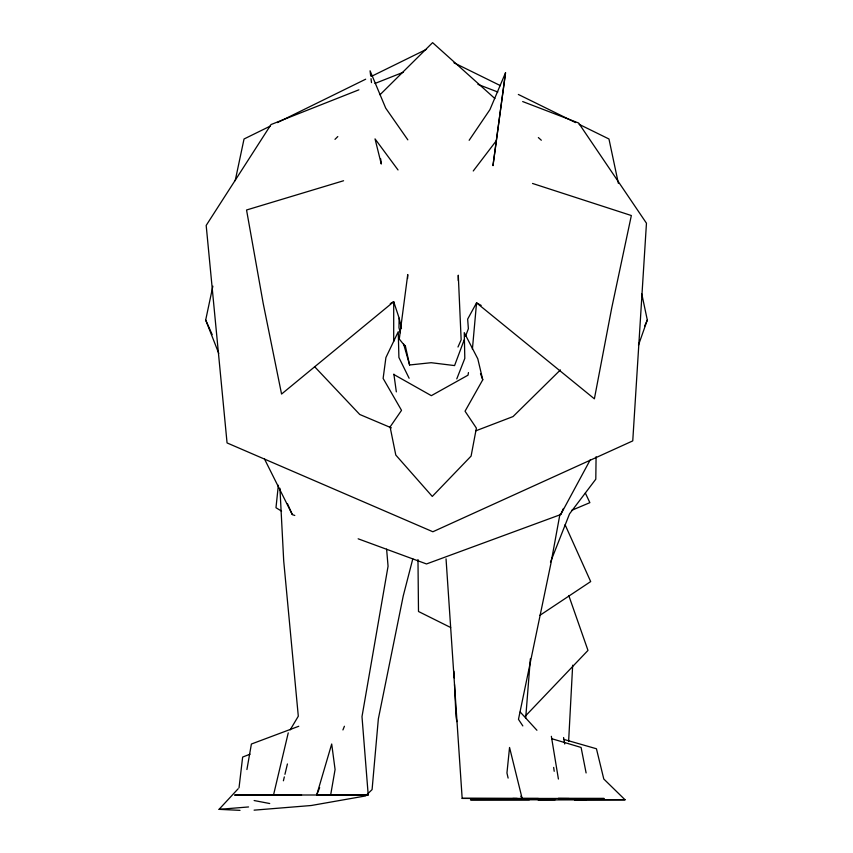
<?xml version="1.0" encoding="UTF-8"?>
<svg xmlns="http://www.w3.org/2000/svg" width="853" height="853" viewBox="0 0 853 853"><rect width="100%" height="100%" fill="white"/><g stroke="black" fill="none" stroke-linecap="round" stroke-linejoin="round"><path stroke-width="1.28" d="M393.691 341.499L393.713 301.706L390.269 303.636M458.264 280.53L458.285 275.21L461.153 339.857L457.976 347.011M596.087 456.718L595.799 479.194L569.537 513.869L550.484 562.148M343.567 180.751L246.549 209.998L263.161 303.199L281.565 394.054L393.713 301.706L399.151 318.18L398.969 327.744L400.388 332.713M407.595 278.504L407.745 274.527L399.279 339.014L405.1 346.286M568.61 741.609L572.672 665.191M525.661 718.418L530.363 658.761M472.402 349.208L476.55 302.858L481.177 305.427M278.355 485.261L275.977 507.727L281.554 511.128M239.021 787.82L242.647 757.059L250.078 754.169M505.53 72.74L492.991 165.567L505.53 72.74L489.942 109.61L469.15 140.297M468.457 372.569L468.02 375.171L431.341 395.664L393.851 374.51M330.644 795.039L335.08 769.513L331.7 744.008L316.687 795.017L368.208 794.953L361.992 716.648L388.062 566.232L386.612 549.161M246.912 769.534L251.4 744.029L298.763 726.266M559.92 514.338L550.889 563.588L518.475 719.346L522.825 725.924M218.773 353.398L205.69 320.035L212.866 286.171M235.204 180.676L244.033 138.996L270.273 126.105M368.208 794.953L234.628 795.06L273.514 795.028L288.25 732.855M283.399 780.794L284.326 776.902M284.945 774.311L287.418 763.957M412.799 558.854L403.234 595.959L378.348 718.898L372.089 789.579L365.553 795.945L311.217 805.509L254.098 810.158M638.47 345.145L647.31 320.035L641.797 293.986M464.224 339.761L454.574 365.585L431.16 362.706L409.6 364.977L403.576 343.876M465.61 336.071L468.372 328.693L467.657 319.118L476.55 302.858L594.381 398.831L611.676 308.21L631.348 215.532L532.528 183.459M456.781 378.903L464.81 358.388L464.256 332.617L477.797 358.825L482.755 379.788L465.045 411.21L476.379 428.11L471.101 456.078L432.279 496.435L395.792 455.044L390.098 426.937L401.528 410.346L383.125 378.423L385.908 357.567L398.255 331.721L398.905 357.482L409.12 378.252M316.687 795.017L319.662 787.65M342.927 729.933L344.409 726.255M358.153 538.808L426.5 563.95L560.709 514.562L563.417 508.484M644.601 326.113L647.31 320.035M560.709 514.562L590.223 459.874M290.148 729.912L298.305 716.211L283.708 560.933L279.933 488.279M473.255 170.973L496.425 140.596M240.024 810.35L219.05 809.348L238.158 788.758M525 716.477L587.984 650.412L568.77 595.533M334.984 139.348L337.799 136.565M380.033 94.715L432.599 42.65L494.868 98.532M560.421 369.914L513.048 416.563L475.963 430.765M539.842 615.376L590.681 581.575L565.081 524.723M277.428 122.587L365.681 79.201M371.641 76.269L426.5 49.303M571.595 510.382L589.871 502.652L585.361 493.087M358.9 89.821L271.03 124.549L206.181 225.427L227.058 442.931L432.866 531.76L632.755 440.894L646.457 223.209L578.601 123.003L522.676 101.55M374.979 83.455L403.448 72.206M219.05 809.348L248.564 806.949M586.342 799.709L574.432 799.794L625.036 799.773L603.785 779.002L596.439 748.763L563.801 739.391M625.036 799.773L538.104 799.933M301.589 795.028L273.514 795.028M446.044 558.854L462.166 798.387L604.18 798.504L558.171 798.483L569.015 798.547M555.164 799.762L470.472 799.805L529.35 799.773M520.778 796.212L522.143 798.472L538.435 798.483M462.166 798.387L517.419 798.536L512.802 798.472M254.13 800.54L269.708 803.526M551.827 738.73L581.096 747.441L586.107 772.946M264.526 459.053L292.291 514.562L294.775 515.479M477.925 84.383L497.811 92.017M391.378 427.865L359.742 414.473L314.501 366.566M453.935 62.781L500.444 85.652M518.336 94.448L575.572 122.587M579.155 124.346L608.967 138.996L618.35 183.278M450.672 627.52L418.492 611.494L417.981 559.547M538.36 137.568L541.324 140.233M520.181 711.988L536.921 730.264M398.02 169.96L375.032 138.89L381.28 164.021L380.651 158.765M407.83 139.849L385.716 108.15L370.074 70.799L370.703 76.056M205.69 320.035L212.184 334.621M287.418 503.622L292.291 514.562M480.495 373.571L482.755 379.788M522.143 798.472L509.55 747.473L506.949 772.978L508.121 778.085M399.151 318.18L401.475 328.576M405.25 345.476L409.6 364.977M563.577 737.525L564.707 744.019M456.888 721.649L455.982 716.435L454.51 684.511M551.358 736.31L558.406 779.034M553.65 767.412L554.215 771.293M393.873 374.094L396.336 391.868M371.023 78.679L371.492 82.624M453.892 671.204L454.201 677.858"/></g></svg>
